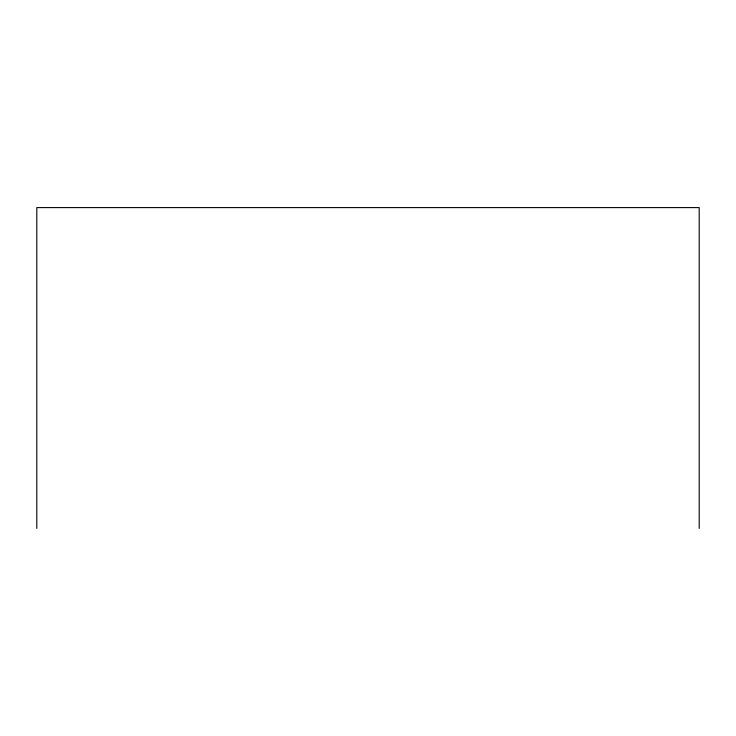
<?xml version="1.0" encoding="UTF-8"?>
<svg xmlns="http://www.w3.org/2000/svg" width="736" height="736" viewBox="0 0 736 736"><rect width="100%" height="100%" fill="white"/><g stroke="black" fill="none" stroke-linecap="round" stroke-linejoin="round"><path stroke-width="1.1" d="M699.2 528.402L699.2 207.598L36.8 207.598L36.8 528.402"/></g></svg>
